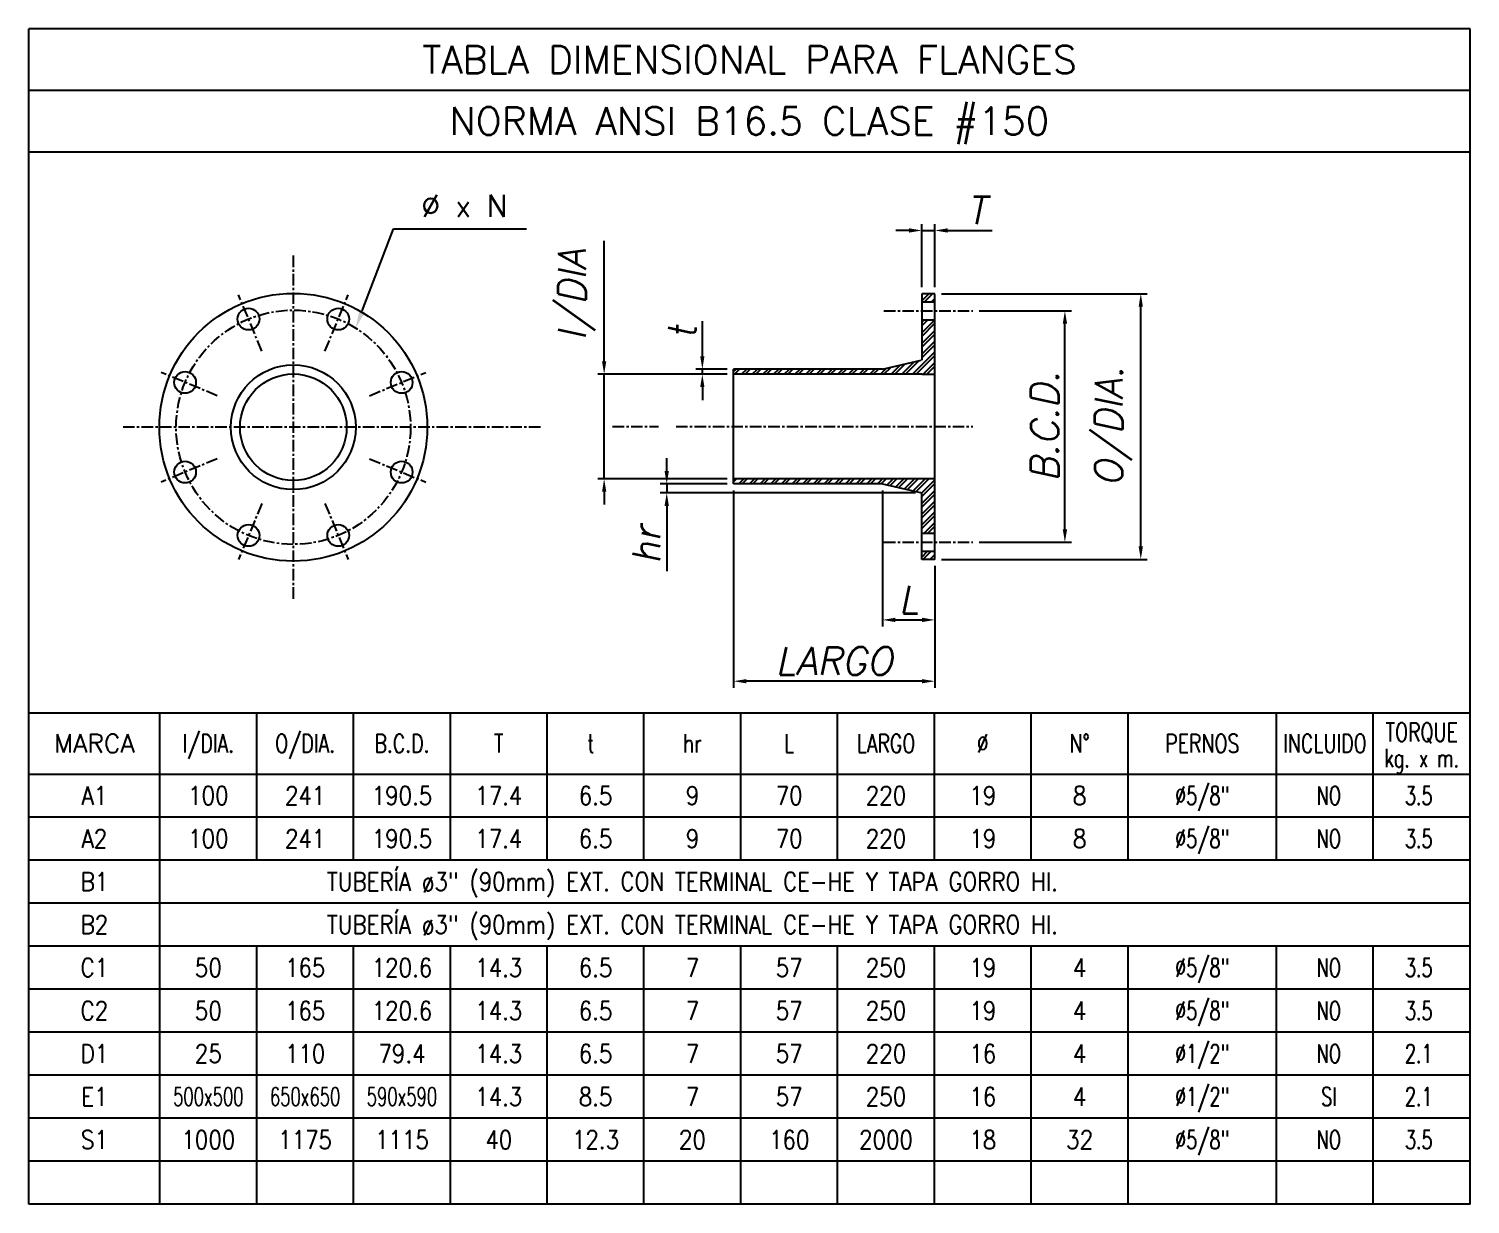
# Model space of a CAD drawing. Header units: inches. Extents: x -293597 to -232636, y -119329 to -80370.
# Drawn here: x -293597.1 to -293440.7, y -88379.1 to -88251.6 of the extents above; entities that cross this region are included whole.
import ezdxf
from ezdxf.enums import TextEntityAlignment as Align

# ---------------------------------------------------------------- set-up
doc = ezdxf.new("R2010")
doc.units = ezdxf.units.IN
doc.header["$MEASUREMENT"] = 0
doc.linetypes.add('CENTER', pattern=[2, 1.25, -0.25, 0.25, -0.25])
for name, color, linetype in [('IA-ACHU', 1, 'Continuous'), ('IA-DIBUJO', 3, 'Continuous'), ('IA-DIM', 7, 'Continuous'), ('IA-EJES', 4, 'CENTER'), ('IA-TEXT', 2, 'Continuous')]:
    doc.layers.add(name, color=color, linetype=linetype)
doc.styles.add('ROMANS', font='ROMANS', dxfattribs={"oblique": 12, "height": 3})
doc.dimstyles.new('COTA1$0', dxfattribs={"dimscale": 0, "dimtxt": 2.5, "dimasz": 2, "dimexe": 1, "dimexo": 1, "dimgap": 1, "dimtad": 1, "dimdec": 1, "dimlfac": -1, "dimdsep": 46, "dimtxsty": 'ROMANS', "dimcen": 0.09, "dimclrd": 1, "dimclre": 1, "dimclrt": 2, "dimadec": 0, "dimazin": 0, "dimtfac": 1, "dimtdec": 1, "dimtmove": 0, "dimatfit": 1, "dimfxl": 1, "dimtolj": 1, "dimtzin": 0, "dimarcsym": 0})

# ---------------------------------------------------------------- blocks, each defined once
blk = doc.blocks.new('*D99')
at = {"layer": 'Defpoints', "color": 0, "transparency": 16777216}
for p in [(-293520.63, -88300.96), (-293498.79, -88309.15), (-293520.63, -88322.37)]:
    blk.add_point(p, dxfattribs=at)
at = {"layer": 'IA-DIM', "color": 1, "lineweight": -2, "transparency": 16777216}
for p, q in [((-293520.63, -88301.66), (-293520.63, -88323.07)), ((-293498.79, -88309.85), (-293498.79, -88323.07)), ((-293500.19, -88322.37), (-293519.23, -88322.37))]:
    blk.add_line(p, q, dxfattribs=at)
at = {"layer": 'IA-DIM', "color": 1, "transparency": 16777216}
for points in [[(-293519.23, -88322.14), (-293519.23, -88322.6), (-293520.63, -88322.37)], [(-293500.19, -88322.14), (-293500.19, -88322.6), (-293498.79, -88322.37)]]:
    blk.add_solid(points, dxfattribs=at)
at = {"layer": 'IA-DIM', "color": 2, "transparency": 16777216, "insert": (-293509.71, -88320.17), "char_height": 3, "attachment_point": 5, "style": 'ROMANS'}
blk.add_mtext('\\A1;LARGO', dxfattribs=at)
blk = doc.blocks.new('*D100')
at = {"layer": 'Defpoints', "color": 0, "transparency": 16777216}
for p in [(-293504.47, -88300.96), (-293498.79, -88309.15), (-293498.79, -88315.72)]:
    blk.add_point(p, dxfattribs=at)
at = {"layer": 'IA-DIM', "color": 1, "lineweight": -2, "transparency": 16777216}
for p, q in [((-293504.47, -88301.66), (-293504.47, -88316.42)), ((-293498.79, -88309.85), (-293498.79, -88316.42)), ((-293503.07, -88315.72), (-293500.19, -88315.72))]:
    blk.add_line(p, q, dxfattribs=at)
at = {"layer": 'IA-DIM', "color": 1, "transparency": 16777216}
for points in [[(-293503.07, -88315.48), (-293503.07, -88315.95), (-293504.47, -88315.72)], [(-293500.19, -88315.48), (-293500.19, -88315.95), (-293498.79, -88315.72)]]:
    blk.add_solid(points, dxfattribs=at)
at = {"layer": 'IA-DIM', "color": 2, "transparency": 16777216, "insert": (-293501.63, -88313.52), "char_height": 3, "attachment_point": 5, "style": 'ROMANS'}
blk.add_mtext('\\A1;L', dxfattribs=at)
blk = doc.blocks.new('*X90')
at = {"color": 0}
for p, q in [((1718.9, 1103.7), (1721.2, 1106)), ((1718.9, 1093.1), (1731.8, 1106)), ((1718.9, 1100.2), (1724.7, 1106)), ((1718.9, 1089.6), (1731.9, 1102.6)), ((1718.9, 1082.5), (1731.9, 1095.5)), ((1718.9, 1078.9), (1731.9, 1091.9)), ((1709.6, 1052), (1731.9, 1074.3)), ((1718.9, 1071.9), (1731.9, 1084.9)), ((1718.9, 1068.3), (1731.9, 1081.3)), ((1688.4, 1052), (1697.5, 1061.1)), ((1691.9, 1052), (1702.1, 1062.1)), ((1699, 1052), (1711.3, 1064.3)), ((1702.5, 1052), (1715.9, 1065.3)), ((1713.1, 1052), (1731.9, 1070.7)), ((1720.2, 1052), (1731.9, 1063.7)), ((1723.7, 1052), (1731.9, 1060.1)), ((1531.9, 1054.6), (1534.3, 1057)), ((1532.8, 1052), (1537.8, 1057)), ((1539.9, 1052), (1544.9, 1057)), ((1543.4, 1052), (1548.4, 1057)), ((1550.5, 1052), (1555.5, 1057)), ((1554, 1052), (1559, 1057)), ((1561.1, 1052), (1566.1, 1057)), ((1564.6, 1052), (1569.6, 1057)), ((1571.7, 1052), (1576.7, 1057)), ((1575.2, 1052), (1580.2, 1057)), ((1582.3, 1052), (1587.3, 1057)), ((1585.9, 1052), (1590.9, 1057)), ((1592.9, 1052), (1597.9, 1057)), ((1596.5, 1052), (1601.5, 1057)), ((1603.5, 1052), (1608.5, 1057)), ((1607.1, 1052), (1612.1, 1057)), ((1614.1, 1052), (1619.1, 1057)), ((1617.7, 1052), (1622.7, 1057)), ((1624.7, 1052), (1629.7, 1057)), ((1628.3, 1052), (1633.3, 1057)), ((1635.4, 1052), (1640.4, 1057)), ((1638.9, 1052), (1643.9, 1057)), ((1646, 1052), (1651, 1057)), ((1649.5, 1052), (1654.5, 1057)), ((1656.6, 1052), (1661.6, 1057)), ((1660.1, 1052), (1665.1, 1057)), ((1667.2, 1052), (1672.2, 1057)), ((1670.7, 1052), (1675.7, 1057)), ((1677.8, 1052), (1683.7, 1057.9)), ((1681.3, 1052), (1688.3, 1058.9)), ((1730.8, 1052), (1731.9, 1053.1))]:
    blk.add_line(p, q, dxfattribs=at)
blk = doc.blocks.new('*D101')
at = {"layer": 'Defpoints', "color": 0, "transparency": 16777216}
for p in [(-293498.79, -88273.46), (-293500.21, -88280.32), (-293498.79, -88280.32)]:
    blk.add_point(p, dxfattribs=at)
at = {"layer": 'IA-DIM', "color": 1, "lineweight": -2, "transparency": 16777216}
for p, q in [((-293500.21, -88279.62), (-293500.21, -88272.76)), ((-293498.79, -88279.62), (-293498.79, -88272.76)), ((-293501.61, -88273.46), (-293503.01, -88273.46)), ((-293500.21, -88273.46), (-293498.79, -88273.46)), ((-293497.39, -88273.46), (-293492.59, -88273.46))]:
    blk.add_line(p, q, dxfattribs=at)
at = {"layer": 'IA-DIM', "color": 1, "transparency": 16777216}
for points in [[(-293501.61, -88273.22), (-293501.61, -88273.69), (-293500.21, -88273.46)], [(-293497.39, -88273.22), (-293497.39, -88273.69), (-293498.79, -88273.46)]]:
    blk.add_solid(points, dxfattribs=at)
at = {"layer": 'IA-DIM', "color": 2, "transparency": 16777216, "insert": (-293494.29, -88271.26), "char_height": 3, "attachment_point": 5, "style": 'ROMANS'}
blk.add_mtext('\\A1;T', dxfattribs=at)
blk = doc.blocks.new('*X91')
at = {"color": 0}
for p, q in [((1718.9, 1124.9), (1726, 1132)), ((1718.9, 1132), (1718.9, 1132)), ((1721.5, 1124), (1729.5, 1132)), ((1728.6, 1124), (1731.9, 1127.3)), ((1531.9, 945), (1534.9, 948)), ((1537, 943), (1542, 948)), ((1540.5, 943), (1545.5, 948)), ((1547.6, 943), (1552.6, 948)), ((1551.1, 943), (1556.1, 948)), ((1558.2, 943), (1563.2, 948)), ((1561.7, 943), (1566.7, 948)), ((1568.8, 943), (1573.8, 948)), ((1572.3, 943), (1577.3, 948)), ((1579.4, 943), (1584.4, 948)), ((1582.9, 943), (1587.9, 948)), ((1590, 943), (1595, 948)), ((1593.5, 943), (1598.5, 948)), ((1600.6, 943), (1605.6, 948)), ((1604.1, 943), (1609.1, 948)), ((1611.2, 943), (1616.2, 948)), ((1614.7, 943), (1619.7, 948)), ((1621.8, 943), (1626.8, 948)), ((1625.3, 943), (1630.3, 948)), ((1632.4, 943), (1637.4, 948)), ((1636, 943), (1641, 948)), ((1643, 943), (1648, 948)), ((1646.6, 943), (1651.6, 948)), ((1653.6, 943), (1658.6, 948)), ((1657.2, 943), (1662.2, 948)), ((1664.2, 943), (1669.2, 948)), ((1667.8, 943), (1672.8, 948)), ((1674.8, 943), (1679.8, 948)), ((1678.4, 943), (1683.4, 948)), ((1684.4, 941.9), (1690.4, 948)), ((1687.3, 941.3), (1694, 948)), ((1693, 939.9), (1701.1, 948)), ((1695.9, 939.3), (1704.6, 948)), ((1701.6, 938), (1711.7, 948)), ((1704.5, 937.3), (1715.2, 948)), ((1710.2, 936), (1722.3, 948)), ((1713.1, 935.3), (1725.8, 948)), ((1718.9, 934), (1731.9, 947)), ((1718.9, 930.5), (1731.9, 943.5)), ((1718.9, 923.4), (1731.9, 936.4)), ((1718.9, 919.8), (1731.9, 932.8)), ((1718.9, 912.8), (1731.9, 925.8)), ((1718.9, 909.2), (1731.9, 922.2)), ((1718.9, 902.2), (1731.9, 915.2)), ((1718.9, 898.6), (1731.9, 911.6)), ((1721.3, 894), (1731.9, 904.6)), ((1724.8, 894), (1731.9, 901)), ((1718.9, 870.3), (1724.5, 876)), ((1720.1, 868), (1728.1, 876)), ((1727.1, 868), (1731.9, 872.7)), ((1730.7, 868), (1731.9, 869.2))]:
    blk.add_line(p, q, dxfattribs=at)
blk = doc.blocks.new('*D102')
at = {"layer": 'Defpoints', "color": 0, "transparency": 16777216}
for p in [(-293534.66, -88289.06), (-293520.63, -88289.06), (-293520.63, -88300.41)]:
    blk.add_point(p, dxfattribs=at)
at = {"layer": 'IA-DIM', "color": 1, "lineweight": -2, "transparency": 16777216}
for p, q in [((-293534.66, -88287.66), (-293534.66, -88274.57)), ((-293521.33, -88289.06), (-293535.36, -88289.06)), ((-293534.66, -88300.41), (-293534.66, -88289.06)), ((-293521.33, -88300.41), (-293535.36, -88300.41)), ((-293534.66, -88301.81), (-293534.66, -88303.21))]:
    blk.add_line(p, q, dxfattribs=at)
at = {"layer": 'IA-DIM', "color": 1, "transparency": 16777216}
for points in [[(-293534.89, -88287.66), (-293534.43, -88287.66), (-293534.66, -88289.06)], [(-293534.89, -88301.81), (-293534.43, -88301.81), (-293534.66, -88300.41)]]:
    blk.add_solid(points, dxfattribs=at)
at = {"layer": 'IA-DIM', "color": 2, "transparency": 16777216, "insert": (-293537.65, -88280.41), "char_height": 3, "attachment_point": 5, "rotation": 90, "style": 'ROMANS'}
blk.add_mtext('\\A1;I/DIA', dxfattribs=at)
blk = doc.blocks.new('*D103')
at = {"layer": 'Defpoints', "color": 0, "transparency": 16777216}
for p in [(-293524.01, -88288.51), (-293520.63, -88288.51), (-293520.63, -88289.06)]:
    blk.add_point(p, dxfattribs=at)
at = {"layer": 'IA-DIM', "color": 1, "lineweight": -2, "transparency": 16777216}
for p, q in [((-293524.01, -88287.11), (-293524.01, -88283.31)), ((-293521.33, -88288.51), (-293524.71, -88288.51)), ((-293524.01, -88289.06), (-293524.01, -88288.51)), ((-293521.33, -88289.06), (-293524.71, -88289.06)), ((-293524.01, -88290.46), (-293524.01, -88291.86))]:
    blk.add_line(p, q, dxfattribs=at)
at = {"layer": 'IA-DIM', "color": 1, "transparency": 16777216}
for points in [[(-293524.24, -88287.11), (-293523.78, -88287.11), (-293524.01, -88288.51)], [(-293524.24, -88290.46), (-293523.78, -88290.46), (-293524.01, -88289.06)]]:
    blk.add_solid(points, dxfattribs=at)
at = {"layer": 'IA-DIM', "color": 2, "transparency": 16777216, "insert": (-293526.21, -88284.51), "char_height": 3, "attachment_point": 5, "rotation": 90, "style": 'ROMANS'}
blk.add_mtext('\\A1;t', dxfattribs=at)
blk = doc.blocks.new('*D104')
at = {"layer": 'Defpoints', "color": 0, "transparency": 16777216}
for p in [(-293520.63, -88300.96), (-293527.87, -88301.94), (-293500.21, -88301.94)]:
    blk.add_point(p, dxfattribs=at)
at = {"layer": 'IA-DIM', "color": 1, "lineweight": -2, "transparency": 16777216}
for p, q in [((-293527.87, -88299.56), (-293527.87, -88298.16)), ((-293521.33, -88300.96), (-293528.57, -88300.96)), ((-293527.87, -88300.96), (-293527.87, -88301.94)), ((-293500.91, -88301.94), (-293528.57, -88301.94)), ((-293527.87, -88303.34), (-293527.87, -88310.43))]:
    blk.add_line(p, q, dxfattribs=at)
at = {"layer": 'IA-DIM', "color": 1, "transparency": 16777216}
for points in [[(-293528.11, -88299.56), (-293527.64, -88299.56), (-293527.87, -88300.96)], [(-293528.11, -88303.34), (-293527.64, -88303.34), (-293527.87, -88301.94)]]:
    blk.add_solid(points, dxfattribs=at)
at = {"layer": 'IA-DIM', "color": 2, "transparency": 16777216, "insert": (-293530.07, -88307.59), "char_height": 3, "attachment_point": 5, "rotation": 90, "style": 'ROMANS'}
blk.add_mtext('\\A1;hr', dxfattribs=at)
blk = doc.blocks.new('*D105')
at = {"layer": 'Defpoints', "color": 0, "transparency": 16777216}
for p in [(-293494.69, -88282.18), (-293484.69, -88282.18), (-293494.69, -88307.29)]:
    blk.add_point(p, dxfattribs=at)
at = {"layer": 'IA-DIM', "color": 1, "lineweight": -2, "transparency": 16777216}
for p, q in [((-293493.99, -88282.18), (-293483.99, -88282.18)), ((-293484.69, -88305.89), (-293484.69, -88283.58)), ((-293493.99, -88307.29), (-293483.99, -88307.29))]:
    blk.add_line(p, q, dxfattribs=at)
at = {"layer": 'IA-DIM', "color": 1, "transparency": 16777216}
for points in [[(-293484.92, -88283.58), (-293484.45, -88283.58), (-293484.69, -88282.18)], [(-293484.92, -88305.89), (-293484.45, -88305.89), (-293484.69, -88307.29)]]:
    blk.add_solid(points, dxfattribs=at)
at = {"layer": 'IA-DIM', "color": 2, "transparency": 16777216, "insert": (-293486.89, -88294.73), "char_height": 3, "attachment_point": 5, "rotation": 90, "style": 'ROMANS'}
blk.add_mtext('\\A1;B.C.D.', dxfattribs=at)
blk = doc.blocks.new('*D106')
at = {"layer": 'Defpoints', "color": 0, "transparency": 16777216}
for p in [(-293498.79, -88280.32), (-293476.46, -88280.32), (-293498.79, -88309.15)]:
    blk.add_point(p, dxfattribs=at)
at = {"layer": 'IA-DIM', "color": 1, "lineweight": -2, "transparency": 16777216}
for p, q in [((-293498.09, -88280.32), (-293475.76, -88280.32)), ((-293476.46, -88307.75), (-293476.46, -88281.72)), ((-293498.09, -88309.15), (-293475.76, -88309.15))]:
    blk.add_line(p, q, dxfattribs=at)
at = {"layer": 'IA-DIM', "color": 1, "transparency": 16777216}
for points in [[(-293476.69, -88281.72), (-293476.23, -88281.72), (-293476.46, -88280.32)], [(-293476.69, -88307.75), (-293476.23, -88307.75), (-293476.46, -88309.15)]]:
    blk.add_solid(points, dxfattribs=at)
at = {"layer": 'IA-DIM', "color": 2, "transparency": 16777216, "insert": (-293479.44, -88294.73), "char_height": 3, "attachment_point": 5, "rotation": 90, "style": 'ROMANS'}
blk.add_mtext('\\A1;O/DIA.', dxfattribs=at)

msp = doc.modelspace()

# ---------------------------------------------------------------- linework, layer by layer
at = {"layer": 'IA-DIBUJO'}
for p, q in [((-293440.74, -88251.58), (-293597.06, -88251.58)), ((-293597.06, -88379.12), (-293597.06, -88251.58)), ((-293440.74, -88379.12), (-293440.74, -88251.58)), ((-293597.06, -88258.24), (-293440.74, -88258.24)), ((-293597.06, -88264.91), (-293440.74, -88264.91)), ((-293498.79, -88280.32), (-293500.21, -88280.32)), ((-293500.21, -88280.32), (-293500.21, -88287.54)), ((-293498.79, -88309.15), (-293498.79, -88280.32)), ((-293500.21, -88281.2), (-293498.79, -88281.2)), ((-293500.21, -88283.16), (-293498.79, -88283.16)), ((-293504.47, -88288.51), (-293520.63, -88288.51)), ((-293520.63, -88300.96), (-293520.63, -88288.51)), ((-293504.47, -88288.51), (-293500.26, -88287.54)), ((-293500.21, -88289.06), (-293520.63, -88289.06)), ((-293500.21, -88289.06), (-293498.79, -88289.06)), ((-293498.79, -88300.41), (-293520.63, -88300.41)), ((-293504.47, -88300.96), (-293520.63, -88300.96)), ((-293504.47, -88300.96), (-293500.21, -88301.94)), ((-293500.21, -88309.15), (-293500.21, -88301.94)), ((-293500.21, -88306.31), (-293498.79, -88306.31)), ((-293500.21, -88308.27), (-293498.79, -88308.27)), ((-293498.79, -88309.15), (-293500.21, -88309.15)), ((-293597.06, -88325.79), (-293440.74, -88325.79)), ((-293582.84, -88379.12), (-293582.84, -88325.79)), ((-293572.34, -88341.79), (-293572.34, -88325.79)), ((-293561.84, -88341.79), (-293561.84, -88325.79)), ((-293551.34, -88341.79), (-293551.34, -88325.79)), ((-293540.84, -88341.79), (-293540.84, -88325.79)), ((-293530.34, -88341.79), (-293530.34, -88325.79)), ((-293519.84, -88341.79), (-293519.84, -88325.79)), ((-293509.34, -88341.79), (-293509.34, -88325.79)), ((-293498.84, -88341.79), (-293498.84, -88325.79)), ((-293488.34, -88341.79), (-293488.34, -88325.79)), ((-293477.84, -88341.79), (-293477.84, -88325.79)), ((-293461.74, -88341.79), (-293461.74, -88325.79)), ((-293451.24, -88341.79), (-293451.24, -88325.79)), ((-293597.06, -88332.45), (-293440.74, -88332.45)), ((-293440.74, -88337.12), (-293597.06, -88337.12)), ((-293440.74, -88341.79), (-293597.06, -88341.79)), ((-293440.74, -88346.45), (-293597.06, -88346.45)), ((-293440.74, -88351.12), (-293597.06, -88351.12)), ((-293572.34, -88379.12), (-293572.34, -88351.12)), ((-293561.84, -88379.12), (-293561.84, -88351.12)), ((-293551.34, -88379.12), (-293551.34, -88351.12)), ((-293540.84, -88379.12), (-293540.84, -88351.12)), ((-293530.34, -88379.12), (-293530.34, -88351.12)), ((-293519.84, -88379.12), (-293519.84, -88351.12)), ((-293509.34, -88379.12), (-293509.34, -88351.12)), ((-293498.84, -88379.12), (-293498.84, -88351.12)), ((-293488.34, -88379.12), (-293488.34, -88351.12)), ((-293477.84, -88379.12), (-293477.84, -88351.12)), ((-293461.74, -88379.12), (-293461.74, -88351.12)), ((-293451.24, -88379.12), (-293451.24, -88351.12)), ((-293440.74, -88355.79), (-293597.06, -88355.79)), ((-293440.74, -88360.45), (-293597.06, -88360.45)), ((-293440.74, -88365.12), (-293597.06, -88365.12)), ((-293440.74, -88369.79), (-293597.06, -88369.79)), ((-293440.74, -88374.45), (-293597.06, -88374.45)), ((-293440.74, -88379.12), (-293597.06, -88379.12))]:
    msp.add_line(p, q, dxfattribs=at)
for centre, radius in [((-293568.37, -88294.81), 14.53), ((-293573.23, -88283.07), 1.18), ((-293563.5, -88283.07), 1.18), ((-293580.11, -88289.95), 1.18), ((-293568.37, -88294.81), 6.77), ((-293556.62, -88289.95), 1.18), ((-293568.37, -88294.81), 5.78), ((-293580.11, -88299.68), 1.18), ((-293556.62, -88299.68), 1.18), ((-293573.23, -88306.55), 1.18), ((-293563.5, -88306.55), 1.18)]:
    msp.add_circle(centre, radius, dxfattribs=at)
at = {"layer": 'IA-DIM'}
for p, q in [((-293560.89, -88282.18), (-293557.5, -88273.28)), ((-293557.5, -88273.28), (-293555.5, -88273.28)), ((-293555.5, -88273.28), (-293543.08, -88273.28))]:
    msp.add_line(p, q, dxfattribs=at)
msp.add_solid([(-293560.58, -88282.3), (-293561.2, -88282.07), (-293561.6, -88284.05)], dxfattribs=at)
at = {"layer": 'IA-EJES'}
for p, q in [((-293568.37, -88276.18), (-293568.37, -88313.44)), ((-293571.79, -88286.54), (-293574.31, -88280.45)), ((-293564.94, -88286.54), (-293562.42, -88280.45)), ((-293504.31, -88282.18), (-293494.69, -88282.18)), ((-293576.64, -88291.39), (-293582.72, -88288.86)), ((-293560.1, -88291.39), (-293554.01, -88288.86)), ((-293541.58, -88294.81), (-293587, -88294.81)), ((-293533.74, -88294.73), (-293528.77, -88294.73)), ((-293526.86, -88294.73), (-293494.69, -88294.73)), ((-293576.64, -88298.24), (-293582.72, -88300.76)), ((-293560.1, -88298.24), (-293554.01, -88300.76)), ((-293571.79, -88303.08), (-293574.31, -88309.17)), ((-293564.94, -88303.08), (-293562.42, -88309.17)), ((-293504.31, -88307.29), (-293494.69, -88307.29))]:
    msp.add_line(p, q, dxfattribs=at)
msp.add_circle((-293568.37, -88294.81), 12.71, dxfattribs=at)

# ---------------------------------------------------------------- block references
at = {"layer": 'IA-ACHU', "xscale": 0.10918971693388, "yscale": 0.10918971693388, "zscale": 0.10918971693388}
for name in ['*X91', '*X90']:
    msp.add_blockref(name, (-293687.89, -88403.92), dxfattribs=at)

# ---------------------------------------------------------------- texts
at = {"layer": 'IA-TEXT', "style": 'ROMANS'}
for s, height, p in [('TABLA DIMENSIONAL PARA FLANGES', 3, (-293518.9, -88254.91)), ('NORMA ANSI B16.5 CLASE #150', 3, (-293518.9, -88261.58)), ('MARCA', 2, (-293589.95, -88329.12))]:
    msp.add_text(s, height=height, dxfattribs=at).set_placement(p, align=Align.MIDDLE_CENTER)
msp.add_text('%%c x N', height=2.4, dxfattribs=at).set_placement((-293554.5, -88270.78), align=Align.MIDDLE_LEFT)
for s, width, p in [('I/DIA.', 0.75, (-293577.59, -88329.12)), ('O/DIA.', 0.75, (-293567.09, -88329.12)), ('TORQUE', 0.75, (-293445.99, -88327.9)), ('B.C.D.', 0.75, (-293556.59, -88329.12)), ('T', 0.75, (-293546.09, -88329.12)), ('t ', 0.75, (-293535.59, -88329.12)), ('hr', 0.75, (-293525.09, -88329.12)), ('L', 0.75, (-293514.59, -88329.12)), ('LARGO', 0.75, (-293504.09, -88329.12)), ('%%C', 0.75, (-293493.59, -88329.12)), ('N%%D', 0.75, (-293483.09, -88329.12)), ('PERNOS', 0.75, (-293469.79, -88329.12)), ('INCLUIDO', 0.75, (-293456.49, -88329.12)), ('kg. x m.', 0.7, (-293445.99, -88330.71)), ('A1', 0.85, (-293589.95, -88334.78)), ('%%C5/8"', 0.7, (-293469.79, -88334.78)), ('NO', 0.7, (-293456.06, -88334.78)), ('3.5', 0.7, (-293446.31, -88334.78)), ('A2', 0.85, (-293589.95, -88339.45)), ('%%C5/8"', 0.7, (-293469.79, -88339.45)), ('NO', 0.7, (-293456.06, -88339.45)), ('3.5', 0.7, (-293446.31, -88339.45)), ('B1', 0.85, (-293589.95, -88344.12)), ('B2', 0.85, (-293589.95, -88348.78)), ('C1', 0.85, (-293589.95, -88353.45)), ('%%C5/8"', 0.7, (-293469.79, -88353.45)), ('NO', 0.7, (-293456.06, -88353.45)), ('3.5', 0.7, (-293446.31, -88353.45)), ('C2', 0.85, (-293589.95, -88358.12)), ('%%C5/8"', 0.7, (-293469.79, -88358.12)), ('NO', 0.7, (-293456.06, -88358.12)), ('3.5', 0.7, (-293446.31, -88358.12)), ('D1', 0.85, (-293589.95, -88362.78)), ('%%C1/2"', 0.7, (-293469.79, -88362.78)), ('NO', 0.7, (-293456.06, -88362.78)), ('2.1', 0.7, (-293446.31, -88362.78)), ('E1', 0.85, (-293589.95, -88367.45)), ('%%C1/2"', 0.7, (-293469.79, -88367.45)), ('SI', 0.7, (-293456.06, -88367.45)), ('2.1', 0.7, (-293446.31, -88367.45)), ('S1', 0.85, (-293589.95, -88372.12)), ('%%C5/8"', 0.7, (-293469.79, -88372.12)), ('NO', 0.7, (-293456.06, -88372.12)), ('3.5', 0.7, (-293446.31, -88372.12))]:
    msp.add_text(s, height=2, dxfattribs=dict(at, width=width)).set_placement(p, align=Align.MIDDLE_CENTER)
for s, width, p in [('100', 0.85, (-293577.59, -88334.78)), ('241', 0.85, (-293567.09, -88334.78)), ('190.5', 0.85, (-293556.59, -88334.78)), ('17.4', 0.85, (-293546.09, -88334.78)), ('6.5', 0.85, (-293535.59, -88334.78)), ('9', 0.85, (-293525.09, -88334.78)), ('70', 0.85, (-293514.59, -88334.78)), ('220', 0.85, (-293504.09, -88334.78)), ('19', 0.85, (-293493.59, -88334.78)), ('8', 0.85, (-293483.09, -88334.78)), ('100', 0.85, (-293577.59, -88339.45)), ('241', 0.85, (-293567.09, -88339.45)), ('190.5', 0.85, (-293556.59, -88339.45)), ('17.4', 0.85, (-293546.09, -88339.45)), ('6.5', 0.85, (-293535.59, -88339.45)), ('9', 0.85, (-293525.09, -88339.45)), ('70', 0.85, (-293514.59, -88339.45)), ('220', 0.85, (-293504.09, -88339.45)), ('19', 0.85, (-293493.59, -88339.45)), ('8', 0.85, (-293483.09, -88339.45)), ('TUBERÍA ø3" (90mm) EXT. CON TERMINAL CE-HE Y TAPA GORRO HI.', 0.85, (-293525.09, -88344.12)), ('TUBERÍA ø3" (90mm) EXT. CON TERMINAL CE-HE Y TAPA GORRO HI.', 0.85, (-293525.09, -88348.78)), ('50', 0.85, (-293577.59, -88353.45)), ('165', 0.85, (-293567.09, -88353.45)), ('120.6', 0.85, (-293556.59, -88353.45)), ('14.3', 0.85, (-293546.09, -88353.45)), ('6.5', 0.85, (-293535.59, -88353.45)), ('7', 0.85, (-293525.09, -88353.45)), ('57', 0.85, (-293514.59, -88353.45)), ('250', 0.85, (-293504.09, -88353.45)), ('19', 0.85, (-293493.59, -88353.45)), ('4', 0.85, (-293483.09, -88353.45)), ('50', 0.85, (-293577.59, -88358.12)), ('165', 0.85, (-293567.09, -88358.12)), ('120.6', 0.85, (-293556.59, -88358.12)), ('14.3', 0.85, (-293546.09, -88358.12)), ('6.5', 0.85, (-293535.59, -88358.12)), ('7', 0.85, (-293525.09, -88358.12)), ('57', 0.85, (-293514.59, -88358.12)), ('250', 0.85, (-293504.09, -88358.12)), ('19', 0.85, (-293493.59, -88358.12)), ('4', 0.85, (-293483.09, -88358.12)), ('25', 0.85, (-293577.59, -88362.78)), ('110', 0.85, (-293567.09, -88362.78)), ('79.4', 0.85, (-293556.59, -88362.78)), ('14.3', 0.85, (-293546.09, -88362.78)), ('6.5', 0.85, (-293535.59, -88362.78)), ('7', 0.85, (-293525.09, -88362.78)), ('57', 0.85, (-293514.59, -88362.78)), ('220', 0.85, (-293504.09, -88362.78)), ('16', 0.85, (-293493.59, -88362.78)), ('4', 0.85, (-293483.09, -88362.78)), ('500x500', 0.65, (-293577.59, -88367.45)), ('650x650', 0.65, (-293567.09, -88367.45)), ('590x590', 0.65, (-293556.59, -88367.45)), ('14.3', 0.85, (-293546.09, -88367.45)), ('8.5', 0.85, (-293535.59, -88367.45)), ('7', 0.85, (-293525.09, -88367.45)), ('57', 0.85, (-293514.59, -88367.45)), ('250', 0.85, (-293504.09, -88367.45)), ('16', 0.85, (-293493.59, -88367.45)), ('4', 0.85, (-293483.09, -88367.45)), ('1000', 0.85, (-293577.59, -88372.12)), ('1175', 0.85, (-293567.09, -88372.12)), ('1115', 0.85, (-293556.59, -88372.12)), ('40', 0.85, (-293546.09, -88372.12)), ('12.3', 0.85, (-293535.59, -88372.12)), ('20', 0.85, (-293525.09, -88372.12)), ('160', 0.85, (-293514.59, -88372.12)), ('2000', 0.85, (-293504.09, -88372.12)), ('18', 0.85, (-293493.59, -88372.12)), ('32', 0.85, (-293483.09, -88372.12))]:
    msp.add_text(s, height=2, dxfattribs=dict(at, width=width)).set_placement(p, align=Align.MIDDLE)

# ---------------------------------------------------------------- dimensions: what is measured, and where the dimension line sits
at = {"layer": 'IA-DIM'}
for base, p1, p2, text, picture, middle in [((-293498.79, -88273.46), (-293500.21, -88280.32), (-293498.79, -88280.32), 'T', '*D101', (-293494.29, -88271.26)), ((-293520.63, -88322.37), (-293498.79, -88309.15), (-293520.63, -88300.96), 'LARGO', '*D99', (-293509.71, -88320.17)), ((-293498.79, -88315.72), (-293504.47, -88300.96), (-293498.79, -88309.15), 'L', '*D100', (-293501.63, -88313.52))]:
    dim = msp.add_linear_dim(base=base, p1=p1, p2=p2, text=text, dimstyle='COTA1$0', override={"dimscale": 0.7, "dimlfac": 1}, dxfattribs=at)
    dim.commit()
    dim.dimension.update_dxf_attribs({"geometry": picture, "text_midpoint": middle})
for base, p1, p2, text, picture, middle in [((-293534.66, -88289.06), (-293520.63, -88300.41), (-293520.63, -88289.06), 'I/DIA', '*D102', (-293537.65, -88280.41)), ((-293476.46, -88280.32), (-293498.79, -88309.15), (-293498.79, -88280.32), 'O/DIA.', '*D106', (-293479.44, -88294.73)), ((-293484.69, -88282.18), (-293494.69, -88307.29), (-293494.69, -88282.18), 'B.C.D.', '*D105', (-293486.89, -88294.73)), ((-293524.01, -88288.51), (-293520.63, -88289.06), (-293520.63, -88288.51), 't', '*D103', (-293526.21, -88284.51)), ((-293527.87, -88301.94), (-293520.63, -88300.96), (-293500.21, -88301.94), 'hr', '*D104', (-293530.07, -88307.59))]:
    dim = msp.add_linear_dim(base=base, p1=p1, p2=p2, angle=90, text=text, dimstyle='COTA1$0', override={"dimscale": 0.7, "dimlfac": 1}, dxfattribs=at)
    dim.commit()
    dim.dimension.update_dxf_attribs({"geometry": picture, "text_midpoint": middle})

doc.saveas('drawing.dxf')
